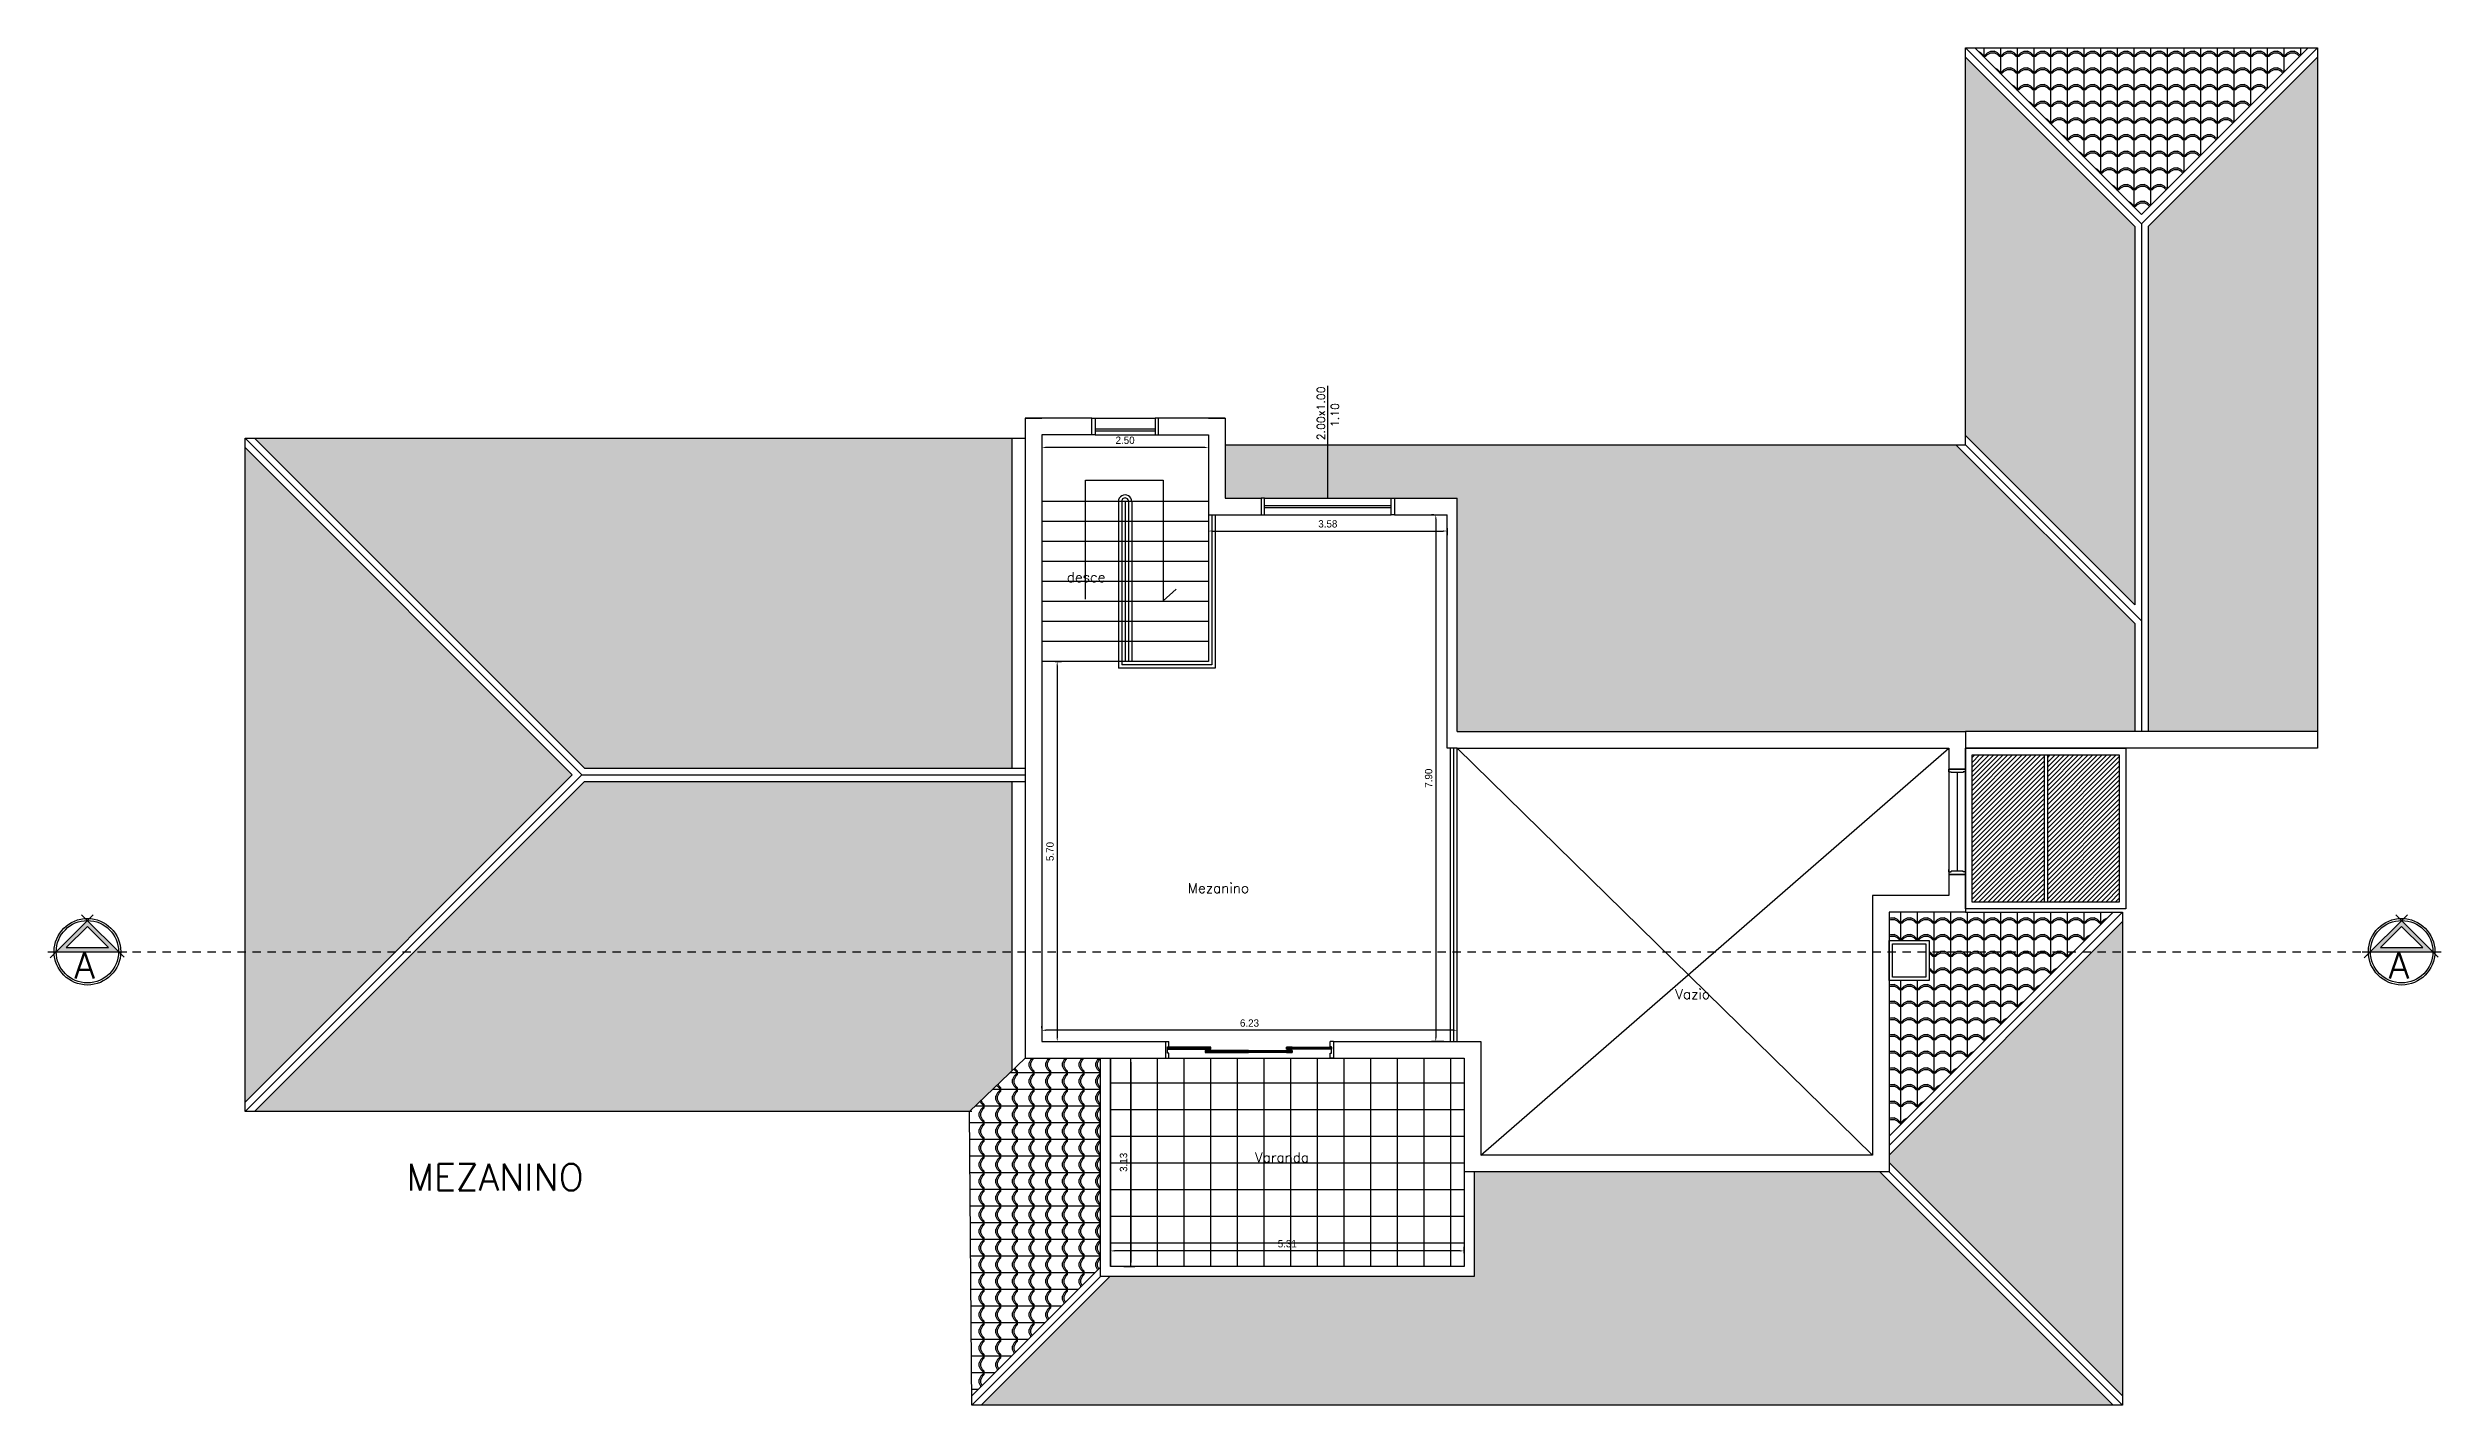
# Model space of a CAD drawing. Extents: x 381 to 417.7, y 184.4 to 253.5.
# Drawn here: x 380.96 to 416.86, y 208.77 to 229.12 of the extents above; entities that cross this region are included whole.
import ezdxf

# ---------------------------------------------------------------- set-up
doc = ezdxf.new("R2010")
doc.units = 0
doc.header["$MEASUREMENT"] = 0
doc.linetypes.add('HIDDEN2', pattern=[0.1875, 0.125, -0.0625])
doc.layers.get('0').update_dxf_attribs({"linetype": 'CONTINUOUS'})
doc.layers.get('DEFPOINTS').update_dxf_attribs({"linetype": 'CONTINUOUS'})
for name, color, linetype in [('CAIXILHOS', 7, 'CONTINUOUS'), ('COTA', 5, 'CONTINUOUS'), ('COTAEX', 7, 'CONTINUOUS'), ('PAREDE', 6, 'CONTINUOUS'), ('PROJECAO', 1, 'HIDDEN2')]:
    doc.layers.add(name, color=color, linetype=linetype)
doc.styles.add('ADRIANA', font='romans.shx', dxfattribs={"height": 0.12})
doc.styles.add('COMODOS', font='romans.shx', dxfattribs={"height": 0.15})
doc.styles.add('EXECUÇÃO', font='', dxfattribs={"height": 0.11})
doc.styles.get('EXECUÇÃO').set_extended_font_data('AvantGarde Md BT')
doc.dimstyles.new('COTAEXEC', dxfattribs={"dimscale": 0.05, "dimtxt": 0.11, "dimasz": 1.2, "dimexe": 1.25, "dimexo": 4, "dimgap": 1, "dimtad": 1, "dimrnd": 0.005, "dimzin": 4, "dimdsep": 46, "dimtxsty": 'EXECUÇÃO', "dimcen": 2.5, "dimdle": 0.15, "dimclrd": 2, "dimclre": 2, "dimclrt": 220, "dimadec": 0, "dimazin": 0, "dimtfac": 0.075, "dimtmove": 2, "dimatfit": 3, "dimfxl": 1, "dimtolj": 1, "dimtzin": 0, "dimarcsym": 0})
pattern_1 = [(0, (-0.025, 0), (0, 0.25), [0.05, -0.2]), (0, (0.1, 0.05), (0, 0.25), [0.05, -0.2]), (0, (0.1, 0.075), (0, 0.25), [0.05, -0.2]), (90, (0, 0), (-0.25, 2e-17), [0.25]), (45, (0, 0), (3e-17, 0.25), [0.07071068, -0.28284272]), (45, (0.025, 0), (3e-17, 0.25), [0.03535535, -0.31819804]), (135, (0, 0), (-0.25, 3e-17), [0.07071068, -0.28284272]), (135, (0.225, 0), (-0.25, 3e-17), [0.03535535, -0.31819804]), (26.56505, (0.05, 0.025), (0.25, 2e-10), [0.0559, -0.503117]), (153.43495, (-0.05, 0.025), (-0.25, 2e-10), [0.0559, -0.503117]), (26.56505, (0.05, 0.05), (0.25, 2e-10), [0.0559, -0.503117]), (153.43495, (-0.05, 0.05), (-0.25, 2e-10), [0.0559, -0.503117])]
pattern_2 = [(90, (-2e-18, -0.025), (-0.25, 2e-17), [0.05, -0.2]), (90, (-0.05, 0.1), (-0.25, 2e-17), [0.05, -0.2]), (90, (-0.075, 0.1), (-0.25, 2e-17), [0.05, -0.2]), (180, (0, 0), (-3e-17, -0.25), [0.25]), (135, (0, 0), (-0.25, 4e-17), [0.07071068, -0.28284272]), (135, (2e-18, 0.025), (-0.25, 4e-17), [0.03535535, -0.31819804]), (225, (0, 0), (-4e-17, -0.25), [0.07071068, -0.28284272]), (225, (1e-17, 0.225), (-4e-17, -0.25), [0.03535535, -0.31819804]), (116.56505, (-0.025, 0.05), (-2e-10, 0.25), [0.0559, -0.503117]), (243.43495, (-0.025, -0.05), (-2e-10, -0.25), [0.0559, -0.503117]), (116.56505, (-0.05, 0.05), (-2e-10, 0.25), [0.0559, -0.503117]), (243.43495, (-0.05, -0.05), (-2e-10, -0.25), [0.0559, -0.503117])]

# ---------------------------------------------------------------- blocks, each defined once
blk = doc.blocks.new('*D30')
at = {"color": 2, "linetype": 'ByBlock'}
for p, q in [((401.747, 222.119), (401.713, 222.119)), ((401.776, 222.059), (401.776, 214.279)), ((401.897, 214.219), (401.713, 214.219))]:
    blk.add_line(p, q, dxfattribs=at)
for points in [[(401.766, 222.059), (401.786, 222.059), (401.776, 222.119)], [(401.766, 214.279), (401.786, 214.279), (401.776, 214.219)]]:
    blk.add_solid(points, dxfattribs=at)
at = {"layer": 'DEFPOINTS', "color": 0, "linetype": 'ByBlock'}
for p in [(401.947, 222.119), (401.776, 214.219), (402.097, 214.219)]:
    blk.add_point(p, dxfattribs=at)
at = {"color": 220, "linetype": 'ByBlock', "insert": (401.669, 218.169), "char_height": 0.11, "attachment_point": 5, "rotation": 90, "style": 'EXECUÇÃO'}
blk.add_mtext('\\A1;7.90', dxfattribs=at)
blk = doc.blocks.new('*D31')
at = {"color": 2, "linetype": 'ByBlock'}
for p, q in [((395.866, 199.032), (395.866, 199.065)), ((402.037, 199.002), (395.926, 199.002)), ((402.097, 199.032), (402.097, 199.065))]:
    blk.add_line(p, q, dxfattribs=at)
for points in [[(395.926, 199.012), (395.926, 198.992), (395.866, 199.002)], [(402.037, 199.012), (402.037, 198.992), (402.097, 199.002)]]:
    blk.add_solid(points, dxfattribs=at)
at = {"layer": 'DEFPOINTS', "color": 0, "linetype": 'ByBlock'}
for p in [(395.866, 199.002), (395.866, 198.832), (402.097, 198.832)]:
    blk.add_point(p, dxfattribs=at)
at = {"color": 220, "linetype": 'ByBlock', "insert": (398.982, 199.11), "char_height": 0.11, "attachment_point": 5, "style": 'EXECUÇÃO'}
blk.add_mtext('\\A1;6.23', dxfattribs=at)
blk = doc.blocks.new('*D32')
at = {"color": 2, "linetype": 'ByBlock'}
for p, q in [((395.866, 207.732), (395.866, 207.681)), ((398.306, 207.744), (395.926, 207.744)), ((398.366, 207.732), (398.366, 207.681))]:
    blk.add_line(p, q, dxfattribs=at)
for points in [[(395.926, 207.754), (395.926, 207.734), (395.866, 207.744)], [(398.306, 207.754), (398.306, 207.734), (398.366, 207.744)]]:
    blk.add_solid(points, dxfattribs=at)
at = {"layer": 'DEFPOINTS', "color": 0, "linetype": 'ByBlock'}
for p in [(395.866, 207.932), (398.366, 207.932), (395.866, 207.744)]:
    blk.add_point(p, dxfattribs=at)
at = {"color": 220, "linetype": 'ByBlock', "insert": (397.116, 207.851), "char_height": 0.11, "attachment_point": 5, "style": 'EXECUÇÃO'}
blk.add_mtext('\\A1;2.50', dxfattribs=at)
blk = doc.blocks.new('*D73')
at = {"color": 2, "linetype": 'ByBlock'}
for p, q in [((396.066, 219.919), (396.161, 219.919)), ((396.098, 219.859), (396.098, 214.279)), ((396.066, 214.219), (396.161, 214.219))]:
    blk.add_line(p, q, dxfattribs=at)
for points in [[(396.088, 219.859), (396.108, 219.859), (396.098, 219.919)], [(396.088, 214.279), (396.108, 214.279), (396.098, 214.219)]]:
    blk.add_solid(points, dxfattribs=at)
at = {"layer": 'DEFPOINTS', "color": 0, "linetype": 'ByBlock'}
for p in [(395.866, 219.919), (395.866, 214.219), (396.098, 214.219)]:
    blk.add_point(p, dxfattribs=at)
at = {"color": 220, "linetype": 'ByBlock', "insert": (395.991, 217.069), "char_height": 0.11, "attachment_point": 5, "rotation": 90, "style": 'EXECUÇÃO'}
blk.add_mtext('\\A1;5.70', dxfattribs=at)
blk = doc.blocks.new('*D75')
at = {"color": 2, "linetype": 'ByBlock'}
for p, q in [((398.366, 222.119), (398.366, 221.813)), ((398.426, 221.876), (401.887, 221.876)), ((401.947, 221.919), (401.947, 221.813))]:
    blk.add_line(p, q, dxfattribs=at)
for points in [[(398.426, 221.886), (398.426, 221.866), (398.366, 221.876)], [(401.887, 221.886), (401.887, 221.866), (401.947, 221.876)]]:
    blk.add_solid(points, dxfattribs=at)
at = {"layer": 'DEFPOINTS', "color": 0, "linetype": 'ByBlock'}
for p in [(398.366, 222.319), (401.947, 222.119), (401.947, 221.876)]:
    blk.add_point(p, dxfattribs=at)
at = {"color": 220, "linetype": 'ByBlock', "insert": (400.157, 221.983), "char_height": 0.11, "attachment_point": 5, "style": 'EXECUÇÃO'}
blk.add_mtext('\\A1;3.58', dxfattribs=at)
blk = doc.blocks.new('*D76')
at = {"color": 2, "linetype": 'ByBlock'}
for p, q in [((397.096, 213.969), (397.262, 213.969)), ((397.2, 213.909), (397.2, 210.906)), ((397.096, 210.846), (397.262, 210.846))]:
    blk.add_line(p, q, dxfattribs=at)
for points in [[(397.19, 213.909), (397.21, 213.909), (397.2, 213.969)], [(397.19, 210.906), (397.21, 210.906), (397.2, 210.846)]]:
    blk.add_solid(points, dxfattribs=at)
at = {"layer": 'DEFPOINTS', "color": 0, "linetype": 'ByBlock'}
for p in [(396.896, 213.969), (396.896, 210.846), (397.2, 210.846)]:
    blk.add_point(p, dxfattribs=at)
at = {"color": 220, "linetype": 'ByBlock', "insert": (397.093, 212.407), "char_height": 0.11, "attachment_point": 5, "rotation": 90, "style": 'EXECUÇÃO'}
blk.add_mtext('\\A1;3.13', dxfattribs=at)
blk = doc.blocks.new('*D77')
at = {"color": 2, "linetype": 'ByBlock'}
for p, q in [((396.896, 211.046), (396.896, 211.141)), ((402.141, 211.079), (396.956, 211.079)), ((402.201, 211.046), (402.201, 211.141))]:
    blk.add_line(p, q, dxfattribs=at)
for points in [[(396.956, 211.089), (396.956, 211.069), (396.896, 211.079)], [(402.141, 211.089), (402.141, 211.069), (402.201, 211.079)]]:
    blk.add_solid(points, dxfattribs=at)
at = {"layer": 'DEFPOINTS', "color": 0, "linetype": 'ByBlock'}
for p in [(396.896, 211.079), (396.896, 210.846), (402.201, 210.846)]:
    blk.add_point(p, dxfattribs=at)
at = {"color": 220, "linetype": 'ByBlock', "insert": (399.549, 211.186), "char_height": 0.11, "attachment_point": 5, "style": 'EXECUÇÃO'}
blk.add_mtext('\\A1;5.31', dxfattribs=at)
blk = doc.blocks.new('IND_CORTES1')
h = blk.add_hatch(color=256)
h.paths.add_polyline_path([(-0.468, 0), (0, -0.468), (0, 0.468)])
h.paths.add_polyline_path([(-0.379, 0), (-0.063, 0.317), (-0.063, -0.317)], flags=16)
for p, q in [((0.082, 0.55), (-0.555, -0.087)), ((0, -0.593), (0, 0.593)), ((-0.555, 0.088), (0.092, -0.56)), ((-0.063, 0.317), (-0.379, 0)), ((-0.379, 0), (-0.063, -0.317)), ((-0.063, -0.317), (-0.063, 0.317))]:
    blk.add_line(p, q)
blk.add_circle((0, 0), 0.499)
at = {"color": 3}
blk.add_circle((0, 0), 0.468, dxfattribs=at)
blk = doc.blocks.new('A$C297730F2')
at = {"layer": 'PROJECAO'}
blk.add_line((0.593, 0.499), (35.793, 0.499), dxfattribs=at)
at = {"rotation": 270}
for p in [(0.593, 0.499), (35.304, 0.499)]:
    blk.add_blockref('IND_CORTES1', p, dxfattribs=at)
at = {"color": 4, "style": 'COMODOS'}
for p in [(0.396, 0.095), (35.108, 0.095)]:
    blk.add_text('A', height=0.4, dxfattribs=at).set_placement(p)

msp = doc.modelspace()

# ---------------------------------------------------------------- hatches: boundary and pattern name
h = msp.add_hatch()
h.set_pattern_fill('TELHADO', scale=0.25, angle=90, style=0)
h.set_pattern_definition(pattern_2)
h.paths.add_polyline_path([(409.72, 223.31), (412.26, 220.77), (412.26, 226.441), (409.72, 228.981)])
h = msp.add_hatch()
h.set_pattern_fill('TELHADO', scale=0.25, angle=90, style=0)
h.set_pattern_definition(pattern_2)
h.paths.add_polyline_path([(412.46, 218.869), (415.001, 218.869), (415.001, 228.981), (412.46, 226.441)])
h = msp.add_hatch()
h.set_pattern_fill('TELHADO', scale=0.25, angle=90, style=0)
h.set_pattern_definition([(90, (-2e-18, 15.36145), (-0.25, 2e-17), [0.05, -0.2]), (90, (-0.05, 15.48645), (-0.25, 2e-17), [0.05, -0.2]), (90, (-0.075, 15.48645), (-0.25, 2e-17), [0.05, -0.2]), (180, (0, 15.38645), (-3e-17, -0.25), [0.25]), (135, (0, 15.38645), (-0.25, 4e-17), [0.07071068, -0.28284272]), (135, (2e-18, 15.41145), (-0.25, 4e-17), [0.03535535, -0.31819804]), (225, (0, 15.38645), (-4e-17, -0.25), [0.07071068, -0.28284272]), (225, (1e-17, 15.61145), (-4e-17, -0.25), [0.03535535, -0.31819804]), (116.56505, (-0.025, 15.43645), (-2e-10, 0.25), [0.0559, -0.503117]), (243.43495, (-0.025, 15.33645), (-2e-10, -0.25), [0.0559, -0.503117]), (116.56505, (-0.05, 15.43645), (-2e-10, 0.25), [0.0559, -0.503117]), (243.43495, (-0.05, 15.33645), (-2e-10, -0.25), [0.0559, -0.503117])])
h.paths.add_polyline_path([(383.916, 213.31), (388.825, 218.219), (383.916, 223.127)])
h = msp.add_hatch()
h.set_pattern_fill('ANSI31', color=142, scale=0.4, style=0)
h.paths.add_polyline_path([(410.949, 216.31), (412.028, 216.31), (412.028, 218.519), (410.949, 218.519)])
h.paths.add_polyline_path([(409.82, 216.31), (410.899, 216.31), (410.899, 218.519), (409.82, 218.519)])
h = msp.add_hatch()
h.set_pattern_fill('TELHADO', scale=0.25, angle=90, style=0)
h.set_pattern_definition(pattern_2)
h.paths.add_polyline_path([(412.076, 216.017), (408.576, 212.517), (408.576, 212.407), (412.076, 208.907)])
h = msp.add_hatch()
h.set_pattern_fill('TELHADO', scale=0.25, angle=90, style=0)
h.set_pattern_definition(pattern_2)
h.paths.add_polyline_path([(394.815, 208.906), (396.746, 210.837), (396.746, 213.969), (395.616, 213.969), (394.782, 213.169)])
h = msp.add_hatch()
h.set_pattern_fill('_U', color=44, scale=0.4, style=0, double=1, pattern_type=0)
h.set_pattern_definition([(0, (0, 0), (0, 0.4), []), (90, (0, 0), (-0.4, 2e-17), [])])
h.paths.add_polyline_path([(396.896, 213.969), (396.896, 210.846), (402.201, 210.846), (402.201, 212.266), (402.201, 213.969)])
h.paths.add_polyline_path([(399.034, 212.368), (399.974, 212.368), (399.974, 212.593), (399.034, 212.593)], flags=24)
at = {"ltscale": 0.05}
for points in [[(397.837, 214.103), (397.837, 214.133), (397.752, 214.133), (397.752, 214.103)], [(398.402, 214.103), (398.402, 214.133), (398.316, 214.133), (398.316, 214.103)], [(398.402, 214.053), (398.402, 214.083), (398.316, 214.083), (398.316, 214.053)], [(398.966, 214.053), (398.966, 214.083), (398.88, 214.083), (398.88, 214.053)], [(399.06, 214.053), (399.06, 214.083), (398.974, 214.083), (398.974, 214.053)], [(399.624, 214.103), (399.624, 214.133), (399.538, 214.133), (399.538, 214.103)], [(399.624, 214.053), (399.624, 214.083), (399.538, 214.083), (399.538, 214.053)], [(400.212, 214.103), (400.212, 214.133), (400.126, 214.133), (400.126, 214.103)]]:
    msp.add_hatch(color=256, dxfattribs=at).paths.add_polyline_path(points)
at = {"layer": 'CAIXILHOS'}
h = msp.add_hatch(dxfattribs=at)
h.set_pattern_fill('TELHADO', scale=0.25, style=0)
h.set_pattern_definition(pattern_1)
h.paths.add_polyline_path([(409.861, 229.123), (412.36, 226.623), (414.86, 229.123)])
h = msp.add_hatch(dxfattribs=at)
h.set_pattern_fill('TELHADO', scale=0.25, style=0)
h.set_pattern_definition([(0, (-0.025, 15.38645), (0, 0.25), [0.05, -0.2]), (0, (0.1, 15.43645), (0, 0.25), [0.05, -0.2]), (0, (0.1, 15.46145), (0, 0.25), [0.05, -0.2]), (90, (0, 15.38645), (-0.25, 2e-17), [0.25]), (45, (0, 15.38645), (3e-17, 0.25), [0.07071068, -0.28284272]), (45, (0.025, 15.38645), (3e-17, 0.25), [0.03535535, -0.31819804]), (135, (0, 15.38645), (-0.25, 3e-17), [0.07071068, -0.28284272]), (135, (0.225, 15.38645), (-0.25, 3e-17), [0.03535535, -0.31819804]), (26.56505, (0.05, 15.41145), (0.25, 2e-10), [0.0559, -0.503117]), (153.43495, (-0.05, 15.41145), (-0.25, 2e-10), [0.0559, -0.503117]), (26.56505, (0.05, 15.43645), (0.25, 2e-10), [0.0559, -0.503117]), (153.43495, (-0.05, 15.43645), (-0.25, 2e-10), [0.0559, -0.503117])])
h.paths.add_polyline_path([(384.058, 223.269), (389.008, 218.319), (395.416, 218.319), (395.416, 223.269)])
h = msp.add_hatch(dxfattribs=at)
h.set_pattern_fill('TELHADO', scale=0.25, style=0)
h.set_pattern_definition(pattern_1)
h.paths.add_polyline_path([(409.72, 218.869), (412.26, 218.869), (412.26, 220.487), (409.578, 223.169), (398.616, 223.169), (398.616, 222.369), (402.097, 222.369), (402.097, 218.869)])
h = msp.add_hatch(dxfattribs=at)
h.set_pattern_fill('TELHADO', scale=0.25, style=0)
h.set_pattern_definition(pattern_1)
h.paths.add_polyline_path([(389.008, 218.119), (384.058, 213.169), (394.782, 213.169), (395.416, 213.777), (395.416, 218.119)])
h = msp.add_hatch(dxfattribs=at)
h.set_pattern_fill('TELHADO', scale=0.25, style=0)
h.set_pattern_definition(pattern_1)
h.paths.add_polyline_path([(409.72, 216.159), (408.576, 216.159), (408.576, 215.734), (409.176, 215.734), (409.176, 215.134), (408.576, 215.134), (408.576, 212.8), (411.935, 216.159)])
h = msp.add_hatch(dxfattribs=at)
h.set_pattern_fill('TELHADO', scale=0.25, style=0)
h.set_pattern_definition(pattern_1)
h.paths.add_polyline_path([(402.351, 212.266), (402.351, 210.696), (396.888, 210.696), (394.958, 208.766), (411.935, 208.766), (408.435, 212.266)])

# ---------------------------------------------------------------- linework, layer by layer
at = {"color": 7}
for p, q in [((409.72, 223.169), (409.72, 229.123)), ((409.72, 229.123), (415.001, 229.123)), ((409.72, 229.123), (412.36, 226.482)), ((409.72, 229.123), (412.36, 226.482)), ((409.861, 229.123), (412.36, 226.623)), ((415.001, 229.123), (412.36, 226.482)), ((415.001, 229.123), (412.36, 226.482)), ((414.86, 229.123), (412.36, 226.623)), ((415.001, 229.123), (415.001, 218.769)), ((409.72, 228.981), (412.26, 226.441)), ((415.001, 228.981), (412.46, 226.441)), ((412.26, 226.441), (412.26, 220.77)), ((412.36, 226.482), (412.36, 218.869)), ((412.46, 226.441), (412.46, 218.869)), ((409.72, 223.31), (412.26, 220.77)), ((398.616, 223.169), (409.72, 223.169)), ((409.578, 223.169), (412.26, 220.487)), ((409.72, 223.169), (412.36, 220.528)), ((398.366, 222.119), (398.366, 219.919)), ((412.26, 220.487), (412.26, 218.869)), ((402.097, 218.619), (401.947, 218.619)), ((408.326, 212.516), (402.097, 218.619)), ((402.451, 212.516), (409.47, 218.619)), ((415.001, 218.869), (409.72, 218.869)), ((415.001, 218.619), (409.72, 218.619)), ((415.001, 218.769), (415.001, 218.619)), ((412.076, 216.159), (412.076, 208.766)), ((394.782, 213.169), (395.616, 213.969)), ((396.746, 210.696), (396.746, 213.969)), ((396.896, 210.846), (396.896, 213.969)), ((396.896, 213.969), (396.896, 210.846)), ((394.816, 208.766), (394.782, 213.169)), ((402.201, 212.266), (402.201, 210.846)), ((402.351, 212.266), (402.351, 210.696)), ((408.435, 212.266), (411.935, 208.766)), ((408.576, 212.407), (412.076, 208.907)), ((408.576, 212.266), (412.076, 208.766)), ((396.746, 210.837), (394.816, 208.907)), ((402.201, 210.846), (396.896, 210.846)), ((396.746, 210.696), (394.816, 208.766)), ((396.888, 210.696), (394.958, 208.766)), ((402.351, 210.696), (396.746, 210.696)), ((412.076, 208.766), (394.816, 208.766))]:
    msp.add_line(p, q, dxfattribs=at)
at = {"color": 6}
for p, q in [((396.616, 223.319), (395.866, 223.319)), ((397.616, 223.319), (398.366, 223.319))]:
    msp.add_line(p, q, dxfattribs=at)
at = {"color": 4}
for p, q in [((396.616, 223.569), (396.666, 223.569)), ((396.616, 223.319), (396.616, 223.569)), ((396.666, 223.319), (396.616, 223.319)), ((396.666, 223.569), (396.666, 223.319)), ((397.616, 223.569), (397.566, 223.569)), ((397.566, 223.569), (397.566, 223.319)), ((397.566, 223.319), (397.616, 223.319)), ((397.616, 223.319), (397.616, 223.569)), ((399.207, 222.369), (399.157, 222.369)), ((399.157, 222.369), (399.157, 222.119)), ((399.207, 222.119), (399.207, 222.369)), ((401.107, 222.119), (401.107, 222.369)), ((401.107, 222.369), (401.157, 222.369)), ((401.157, 222.369), (401.157, 222.119)), ((399.157, 222.119), (399.207, 222.119)), ((401.157, 222.119), (401.107, 222.119)), ((409.47, 218.264), (409.47, 218.304)), ((409.47, 218.304), (409.72, 218.304)), ((409.47, 218.264), (409.505, 218.264)), ((409.505, 218.264), (409.505, 218.254)), ((409.685, 218.254), (409.505, 218.254)), ((409.685, 218.264), (409.685, 218.254)), ((409.72, 218.264), (409.685, 218.264)), ((409.72, 218.304), (409.72, 218.264)), ((409.47, 216.764), (409.47, 216.724)), ((409.47, 216.764), (409.505, 216.764)), ((409.47, 216.724), (409.72, 216.724)), ((409.505, 216.764), (409.505, 216.774)), ((409.685, 216.774), (409.505, 216.774)), ((409.685, 216.764), (409.685, 216.774)), ((409.72, 216.764), (409.685, 216.764)), ((409.72, 216.724), (409.72, 216.764))]:
    msp.add_line(p, q, dxfattribs=at)
for p, q in [((396.666, 223.569), (397.566, 223.569)), ((396.666, 223.409), (397.566, 223.409)), ((396.666, 223.379), (397.566, 223.379)), ((396.666, 223.319), (397.566, 223.319)), ((396.522, 222.637), (397.686, 222.637)), ((396.522, 220.853), (396.522, 222.637)), ((397.686, 222.637), (397.686, 220.83)), ((398.366, 222.319), (395.866, 222.319)), ((397.066, 222.319), (397.066, 219.919)), ((397.066, 222.319), (397.066, 219.919)), ((397.116, 222.319), (397.116, 219.919)), ((399.207, 222.369), (401.107, 222.369)), ((399.207, 222.259), (401.107, 222.259)), ((399.207, 222.229), (401.107, 222.229)), ((398.366, 222.019), (395.866, 222.019)), ((399.207, 222.119), (401.107, 222.119)), ((398.366, 221.719), (395.866, 221.719)), ((398.366, 221.419), (395.866, 221.419)), ((398.366, 221.119), (395.866, 221.119)), ((398.366, 220.819), (395.866, 220.819)), ((397.686, 220.83), (397.882, 221.003)), ((398.366, 220.519), (395.866, 220.519)), ((398.366, 220.219), (395.866, 220.219)), ((398.366, 219.919), (395.866, 219.919)), ((409.72, 218.304), (409.47, 218.304)), ((409.595, 218.254), (409.595, 216.774)), ((409.72, 216.724), (409.47, 216.724)), ((412.076, 216.159), (408.576, 212.659)), ((411.935, 216.159), (408.576, 212.8)), ((409.72, 216.159), (412.076, 216.159)), ((412.076, 216.017), (408.576, 212.517)), ((397.77, 213.969), (400.193, 213.969)), ((397.838, 214.123), (398.315, 214.123)), ((397.838, 214.113), (398.315, 214.113)), ((398.402, 214.073), (398.879, 214.073)), ((398.402, 214.063), (398.879, 214.063)), ((399.063, 214.073), (399.539, 214.073)), ((399.063, 214.063), (399.539, 214.063)), ((399.625, 214.122), (400.125, 214.122)), ((399.625, 214.112), (400.125, 214.112))]:
    msp.add_line(p, q)
at = {"color": 3}
for p, q in [((397.016, 222.319), (397.016, 219.819)), ((397.066, 222.319), (397.066, 219.869)), ((397.166, 222.319), (397.166, 219.919)), ((397.216, 222.319), (397.216, 219.919)), ((398.416, 222.119), (398.416, 219.869)), ((398.466, 222.119), (398.466, 219.819)), ((398.466, 219.819), (397.016, 219.819)), ((398.416, 219.869), (397.066, 219.869)), ((409.47, 218.264), (409.47, 218.229)), ((410.899, 218.519), (410.899, 216.31)), ((410.949, 218.519), (410.949, 216.31)), ((409.47, 216.764), (409.47, 216.799))]:
    msp.add_line(p, q, dxfattribs=at)
at = {"color": 4, "ltscale": 0.05}
for p, q in [((397.72, 214.219), (397.77, 214.219)), ((397.72, 214.219), (397.72, 213.969)), ((397.72, 213.969), (397.77, 213.969)), ((397.75, 214.141), (397.77, 214.141)), ((397.75, 214.045), (397.75, 214.141)), ((397.77, 214.045), (397.75, 214.045)), ((397.77, 214.141), (397.77, 214.219)), ((397.77, 213.969), (397.77, 214.045)), ((400.243, 214.219), (400.193, 214.219)), ((400.193, 214.139), (400.193, 214.219)), ((400.213, 214.139), (400.193, 214.139)), ((400.193, 214.045), (400.213, 214.045)), ((400.193, 213.969), (400.193, 214.045)), ((400.243, 213.969), (400.193, 213.969)), ((400.213, 214.045), (400.213, 214.139)), ((400.243, 214.219), (400.243, 213.969))]:
    msp.add_line(p, q, dxfattribs=at)
at = {"color": 3}
for points in [[(409.72, 218.619), (412.128, 218.619), (412.128, 216.21), (409.72, 216.21)], [(409.82, 218.519), (412.028, 218.519), (412.028, 216.31), (409.82, 216.31)], [(397.752, 214.103), (398.402, 214.103), (398.402, 214.133), (397.752, 214.133)], [(398.318, 214.053), (398.966, 214.053), (398.966, 214.083), (398.318, 214.083)], [(399.622, 214.053), (398.974, 214.053), (398.974, 214.083), (399.622, 214.083)], [(400.212, 214.103), (399.538, 214.103), (399.538, 214.133), (400.212, 214.133)]]:
    msp.add_lwpolyline(points, close=True, dxfattribs=at)
at = {"color": 2}
msp.add_lwpolyline([(408.576, 215.734), (409.176, 215.734), (409.176, 215.134), (408.576, 215.134), (408.576, 215.734)], dxfattribs=at)
msp.add_lwpolyline([(408.626, 215.684), (409.126, 215.684), (409.126, 215.184), (408.626, 215.184)], close=True, dxfattribs=at)
for points in [[(398.402, 214.133), (398.316, 214.133), (398.316, 214.103), (398.402, 214.103)], [(398.402, 214.083), (398.316, 214.083), (398.316, 214.053), (398.402, 214.053)], [(399.624, 214.133), (399.538, 214.133), (399.538, 214.103), (399.624, 214.103)], [(399.624, 214.083), (399.538, 214.083), (399.538, 214.053), (399.624, 214.053)]]:
    msp.add_lwpolyline(points, close=True)
at = {"color": 3}
for centre, radius, start, end in [((397.116, 222.319), 0.1, 359.9638, 180.0362), ((397.116, 222.323), 0.0502, 354.773, 185.227)]:
    msp.add_arc(centre, radius, start, end, dxfattribs=at)
at = {"layer": 'CAIXILHOS', "color": 3}
for p, q in [((401.997, 214.219), (401.997, 218.619)), ((402.047, 214.219), (402.047, 218.619))]:
    msp.add_line(p, q, dxfattribs=at)
at = {"layer": 'CAIXILHOS', "color": 7}
msp.add_line((402.097, 214.219), (402.097, 218.619), dxfattribs=at)
at = {"layer": 'CAIXILHOS', "color": 6}
for p, q in [((409.47, 218.619), (409.47, 216.409)), ((409.72, 218.869), (409.72, 216.159)), ((409.47, 216.409), (408.326, 216.409)), ((409.72, 216.159), (408.576, 216.159))]:
    msp.add_line(p, q, dxfattribs=at)
at = {"layer": 'COTAEX'}
msp.add_line((400.157, 222.369), (400.157, 224.055), dxfattribs=at)
at = {"layer": 'PAREDE'}
for p, q in [((396.616, 223.569), (395.616, 223.569)), ((398.616, 223.569), (397.616, 223.569)), ((408.326, 216.409), (408.326, 212.516)), ((408.576, 216.159), (408.576, 212.266)), ((397.72, 214.219), (397.72, 213.969)), ((400.243, 214.219), (400.243, 213.969)), ((402.201, 213.969), (402.201, 212.266)), ((402.451, 214.219), (402.451, 212.516)), ((408.326, 212.516), (402.451, 212.516)), ((408.576, 212.266), (402.201, 212.266))]:
    msp.add_line(p, q, dxfattribs=at)
at = {"layer": 'PROJECAO', "color": 6, "linetype": 'ByBlock'}
for p, q in [((395.616, 223.569), (395.616, 213.969)), ((395.616, 223.569), (395.866, 223.569)), ((395.866, 223.319), (395.866, 214.219)), ((398.366, 223.569), (398.616, 223.569)), ((398.366, 223.319), (398.366, 222.119)), ((398.616, 223.569), (398.616, 222.369)), ((398.616, 222.369), (399.157, 222.369)), ((401.157, 222.369), (402.097, 222.369)), ((402.097, 218.869), (402.097, 222.369)), ((398.366, 222.119), (399.157, 222.119)), ((401.157, 222.119), (401.947, 222.119)), ((401.947, 218.619), (401.947, 222.119)), ((402.097, 218.869), (409.72, 218.869)), ((402.097, 218.619), (409.47, 218.619)), ((395.616, 213.969), (402.201, 213.969)), ((395.866, 214.219), (397.72, 214.219)), ((400.243, 214.219), (402.451, 214.219))]:
    msp.add_line(p, q, dxfattribs=at)
at = {"layer": 'PROJECAO', "color": 7, "linetype": 'ByBlock'}
for p, q in [((383.916, 223.269), (395.616, 223.269)), ((383.916, 213.169), (383.916, 223.269)), ((383.916, 223.269), (388.966, 218.219)), ((383.916, 223.127), (388.825, 218.219)), ((384.058, 223.269), (389.008, 218.319)), ((395.416, 223.269), (395.416, 218.319)), ((389.008, 218.319), (395.616, 218.319)), ((383.916, 213.169), (388.966, 218.219)), ((383.916, 213.31), (388.825, 218.219)), ((384.058, 213.169), (389.008, 218.119)), ((388.966, 218.219), (395.616, 218.219)), ((388.966, 218.219), (395.616, 218.219)), ((389.008, 218.119), (395.616, 218.119)), ((395.416, 218.119), (395.416, 213.777)), ((394.816, 213.169), (383.916, 213.169))]:
    msp.add_line(p, q, dxfattribs=at)

# ---------------------------------------------------------------- block references
at = {"color": 142}
msp.add_blockref('A$C297730F2', (380.959, 215.067), dxfattribs=at)

# ---------------------------------------------------------------- texts
at = {"color": 4, "style": 'COMODOS'}
for s, height, p in [('desce', 0.15, (396.242, 221.11)), ('Mezanino', 0.15, (398.056, 216.446)), ('Vazio', 0.15, (405.367, 214.857)), ('Varanda', 0.15, (399.065, 212.406)), ('MEZANINO', 0.4, (386.339, 211.985))]:
    msp.add_text(s, height=height, dxfattribs=at).set_placement(p)
at = {"layer": 'COTAEX', "style": 'ADRIANA'}
for s, p in [('2.00x1.00', (400.114, 223.237)), ('1.10', (400.324, 223.435))]:
    msp.add_text(s, height=0.12, rotation=90, dxfattribs=at).set_placement(p)

# ---------------------------------------------------------------- dimensions: what is measured, and where the dimension line sits
at = {"layer": 'COTA'}
for base, p1, p2, picture, middle in [((395.866, 223.13), (398.366, 223.319), (395.866, 223.319), '*D32', (397.116, 223.237)), ((395.866, 214.389), (402.097, 214.219), (395.866, 214.219), '*D31', (398.982, 214.496))]:
    dim = msp.add_linear_dim(base=base, p1=p1, p2=p2, dimstyle='COTAEXEC', dxfattribs=at)
    dim.commit()
    dim.dimension.update_dxf_attribs({"geometry": picture, "text_midpoint": middle, "insert": (0, 15.386)})
for base, p1, p2, picture, middle in [((401.947, 221.876), (398.366, 222.319), (401.947, 222.119), '*D75', (400.157, 221.983)), ((396.8965, 211.0789), (402.2014, 210.8456), (396.8965, 210.8456), '*D77', (399.5489, 211.1861))]:
    dim = msp.add_linear_dim(base=base, p1=p1, p2=p2, dimstyle='COTAEXEC', dxfattribs=at)
    dim.commit()
    dim.dimension.update_dxf_attribs({"geometry": picture, "text_midpoint": middle})
for base, p1, p2, picture, middle in [((401.776, 214.219), (401.947, 222.119), (402.097, 214.219), '*D30', (401.669, 218.169)), ((396.098, 214.219), (395.866, 219.919), (395.866, 214.219), '*D73', (395.991, 217.069)), ((397.2, 210.846), (396.896, 213.969), (396.896, 210.846), '*D76', (397.093, 212.407))]:
    dim = msp.add_linear_dim(base=base, p1=p1, p2=p2, angle=90, dimstyle='COTAEXEC', dxfattribs=at)
    dim.commit()
    dim.dimension.update_dxf_attribs({"geometry": picture, "text_midpoint": middle})

doc.saveas('drawing.dxf')
